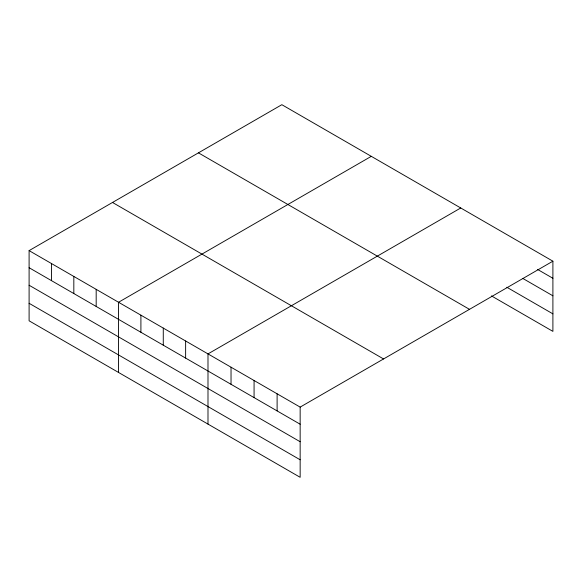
<?xml version="1.0" encoding="UTF-8"?>
<svg xmlns="http://www.w3.org/2000/svg" width="582" height="582" viewBox="0 0 582 582"><rect width="100%" height="100%" fill="white"/><g stroke="black" fill="none" stroke-linecap="round" stroke-linejoin="round"><path stroke-width="0.87" d="M300.152 441.731L300.152 407.109L29.1 250.624L29.1 320.813L300.152 477.305L300.152 441.731L29.1 285.238M29.1 250.624L281.848 104.695L552.9 261.187L552.9 331.376L491.463 295.911M371.294 156.34L118.546 302.262L118.546 372.458M460.74 207.978L207.992 353.907L207.992 424.096M300.152 407.109L552.9 261.187M537.542 269.415L552.9 278.283M522.949 278.516L552.9 295.809M506.82 287.253L552.9 313.858M198.44 152.855L469.492 309.34M112.508 202.463L383.56 358.956M29.1 267.72L300.152 424.213M29.1 303.295L300.152 459.78M277.112 393.81L277.112 410.907M254.072 380.504L254.072 397.608M231.032 367.206L231.032 384.302M185.629 340.994L185.629 358.09M163.273 328.081L163.273 345.184M140.909 315.175L140.909 332.271M96.183 289.349L96.183 306.452M73.827 276.443L73.827 293.539M51.463 263.53L51.463 280.633"/></g></svg>
